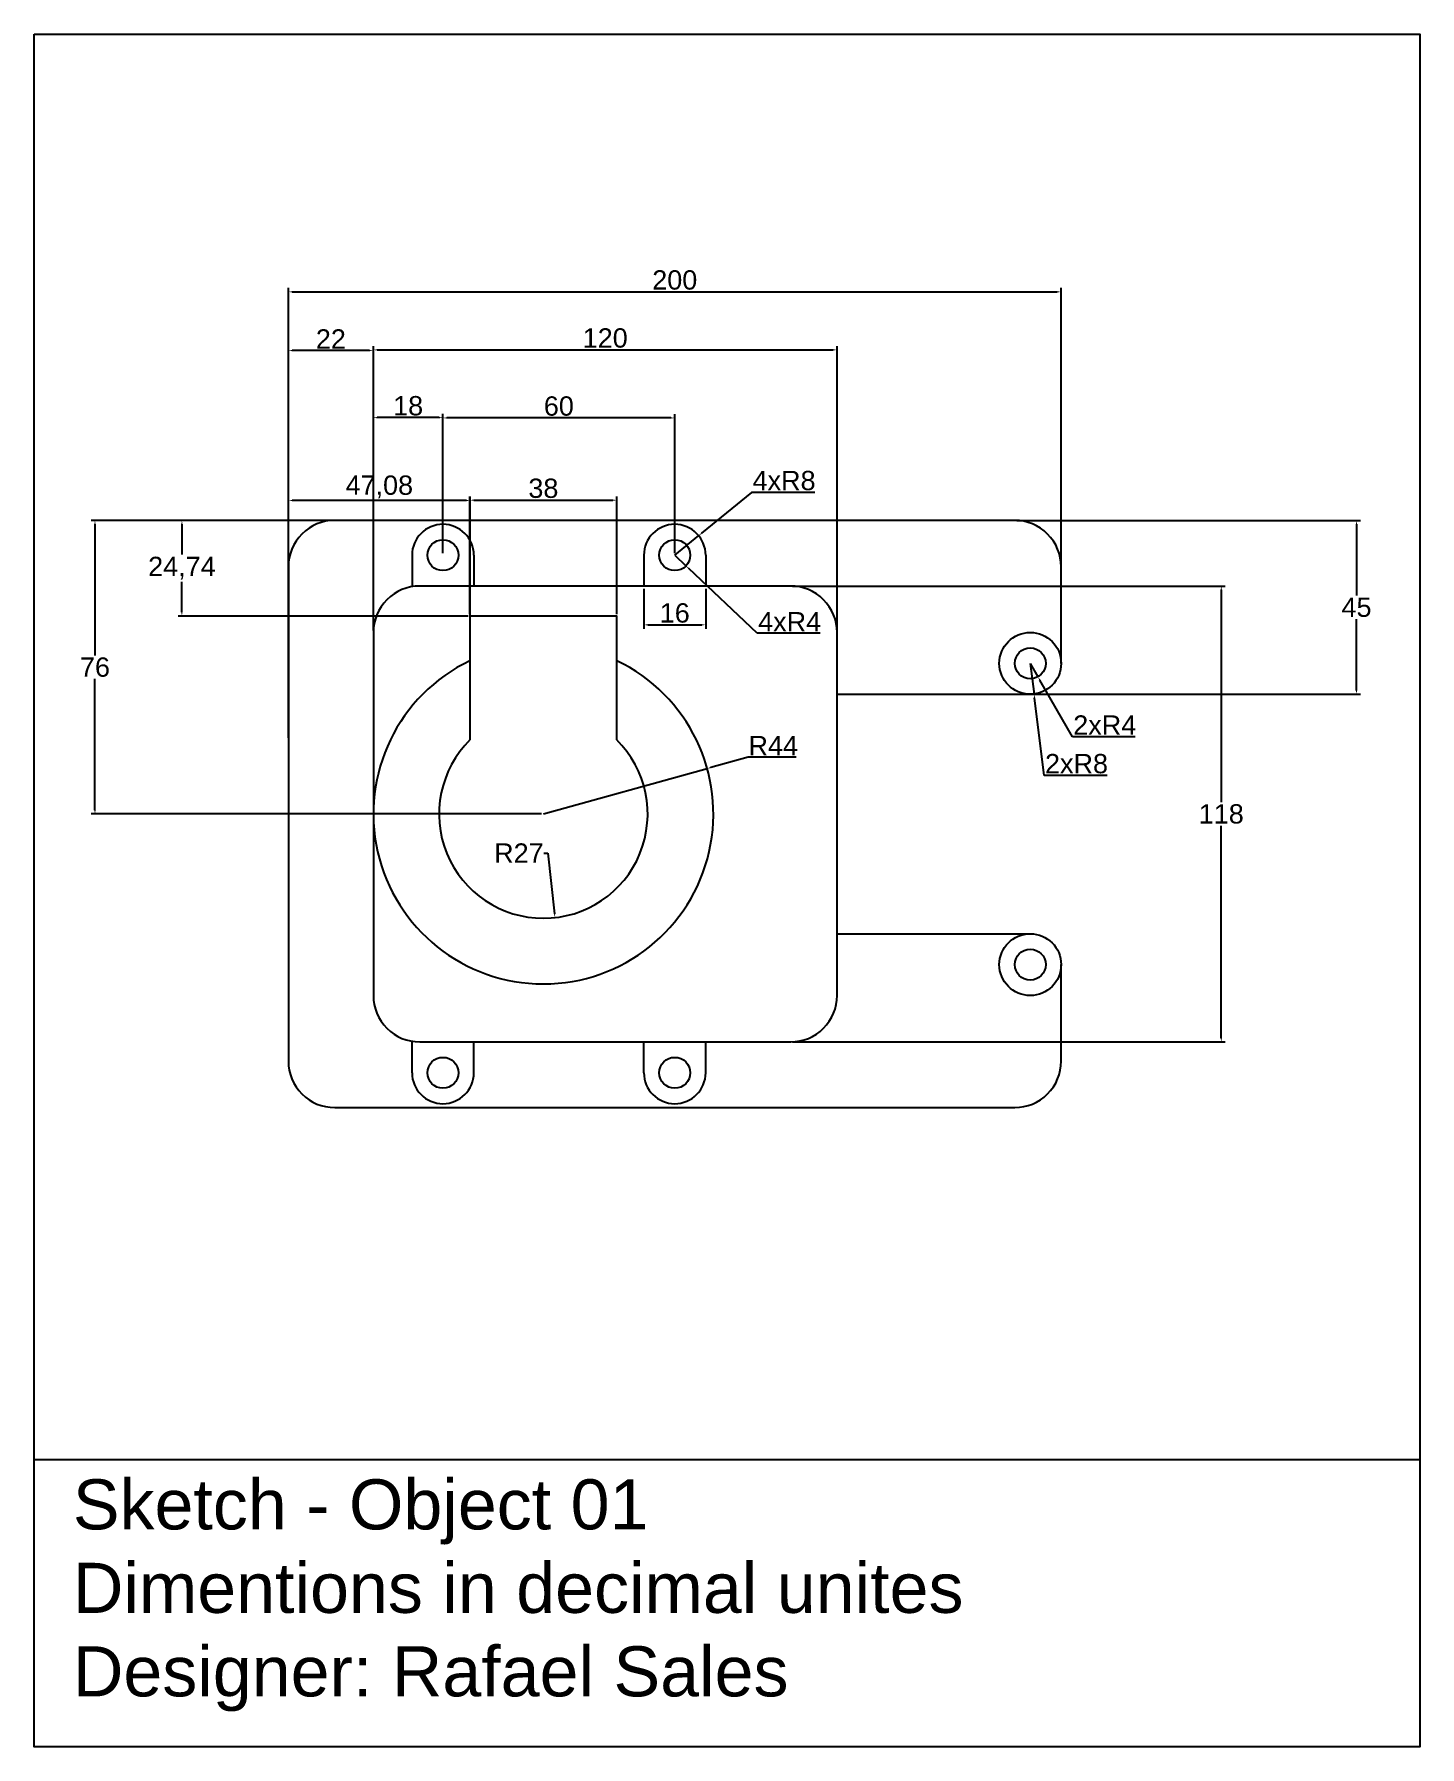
# Model space of a CAD drawing. Header units: millimetres. Extents: x 1251 to 4630, y 3931 to 4390.
# Drawn here: x 1251.5 to 1610.1, y 3946.8 to 4390.1 of the extents above; entities that cross this region are included whole.
import ezdxf

# ---------------------------------------------------------------- set-up
doc = ezdxf.new("R2010")
doc.units = ezdxf.units.MM
doc.layers.add('Dim', color=150, linetype='Continuous')
doc.styles.get("Standard").update_dxf_attribs({"font": 'arial.ttf'})
doc.dimstyles.new('ISO-25', dxfattribs={"dimtxt": 5, "dimasz": 1, "dimexe": 1, "dimexo": 0.5, "dimgap": 0.5, "dimtad": 1, "dimtih": 1, "dimtoh": 1, "dimtxsty": 'Standard', "dimcen": 0, "dimadec": 0, "dimazin": 0, "dimtfac": 1, "dimtmove": 0, "dimatfit": 3, "dimfxl": 1, "dimarcsym": 0})

# ---------------------------------------------------------------- blocks, each defined once
blk = doc.blocks.new('*D113')
at = {"layer": 'Defpoints', "color": 0, "transparency": 16777216}
for p in [(1517.26, 4323.46), (1317.26, 4252.28), (1517.26, 4252.28)]:
    blk.add_point(p, dxfattribs=at)
at = {"layer": 'Dim', "color": 0, "lineweight": -2, "transparency": 16777216}
for p, q in [((1317.26, 4252.78), (1317.26, 4324.46)), ((1318.26, 4323.46), (1516.26, 4323.46)), ((1517.26, 4252.78), (1517.26, 4324.46))]:
    blk.add_line(p, q, dxfattribs=at)
at = {"layer": 'Dim', "color": 0, "transparency": 16777216}
for points in [[(1318.26, 4323.62), (1318.26, 4323.29), (1317.26, 4323.46)], [(1516.26, 4323.62), (1516.26, 4323.29), (1517.26, 4323.46)]]:
    blk.add_solid(points, dxfattribs=at)
at = {"layer": 'Dim', "color": 0, "transparency": 16777216, "insert": (1417.26, 4326.51), "char_height": 5, "attachment_point": 5}
blk.add_mtext('200', dxfattribs=at)
blk = doc.blocks.new('*D114')
at = {"layer": 'Defpoints', "color": 0, "transparency": 16777216}
for p in [(1505.26, 4264.28), (1505.26, 4219.28), (1593.7, 4219.28)]:
    blk.add_point(p, dxfattribs=at)
at = {"layer": 'Dim', "color": 0, "lineweight": -2, "transparency": 16777216}
for p, q in [((1505.76, 4264.28), (1594.7, 4264.28)), ((1593.7, 4263.28), (1593.7, 4244.82)), ((1593.7, 4220.28), (1593.7, 4238.74)), ((1505.76, 4219.28), (1594.7, 4219.28))]:
    blk.add_line(p, q, dxfattribs=at)
at = {"layer": 'Dim', "color": 0, "transparency": 16777216}
for points in [[(1593.54, 4263.28), (1593.87, 4263.28), (1593.7, 4264.28)], [(1593.54, 4220.28), (1593.87, 4220.28), (1593.7, 4219.28)]]:
    blk.add_solid(points, dxfattribs=at)
at = {"layer": 'Dim', "color": 0, "transparency": 16777216, "insert": (1593.7, 4241.78), "char_height": 5, "attachment_point": 5}
blk.add_mtext('45', dxfattribs=at)
blk = doc.blocks.new('*D115')
at = {"layer": 'Defpoints', "color": 0, "transparency": 16777216}
for p in [(1447.26, 4247.28), (1447.26, 4129.28), (1558.7, 4129.28)]:
    blk.add_point(p, dxfattribs=at)
at = {"layer": 'Dim', "color": 0, "lineweight": -2, "transparency": 16777216}
for p, q in [((1447.76, 4247.28), (1559.7, 4247.28)), ((1558.7, 4246.28), (1558.7, 4191.33)), ((1558.7, 4130.28), (1558.7, 4185.23)), ((1447.76, 4129.28), (1559.7, 4129.28))]:
    blk.add_line(p, q, dxfattribs=at)
at = {"layer": 'Dim', "color": 0, "transparency": 16777216}
for points in [[(1558.53, 4246.28), (1558.87, 4246.28), (1558.7, 4247.28)], [(1558.53, 4130.28), (1558.87, 4130.28), (1558.7, 4129.28)]]:
    blk.add_solid(points, dxfattribs=at)
at = {"layer": 'Dim', "color": 0, "transparency": 16777216, "insert": (1558.7, 4188.28), "char_height": 5, "attachment_point": 5}
blk.add_mtext('118', dxfattribs=at)
blk = doc.blocks.new('*D116')
at = {"layer": 'Defpoints', "color": 0, "transparency": 16777216}
for p in [(1317.26, 4308.25), (1317.26, 4235.28), (1339.26, 4235.28)]:
    blk.add_point(p, dxfattribs=at)
at = {"layer": 'Dim', "color": 0, "lineweight": -2, "transparency": 16777216}
for p, q in [((1317.26, 4235.78), (1317.26, 4309.25)), ((1338.26, 4308.25), (1318.26, 4308.25)), ((1339.26, 4235.78), (1339.26, 4309.25))]:
    blk.add_line(p, q, dxfattribs=at)
at = {"layer": 'Dim', "color": 0, "transparency": 16777216}
for points in [[(1318.26, 4308.42), (1318.26, 4308.08), (1317.26, 4308.25)], [(1338.26, 4308.42), (1338.26, 4308.08), (1339.26, 4308.25)]]:
    blk.add_solid(points, dxfattribs=at)
at = {"layer": 'Dim', "color": 0, "transparency": 16777216, "insert": (1328.26, 4311.26), "char_height": 5, "attachment_point": 5}
blk.add_mtext('22', dxfattribs=at)
blk = doc.blocks.new('*D117')
at = {"layer": 'Defpoints', "color": 0, "transparency": 16777216}
for p in [(1459.26, 4308.43), (1339.26, 4235.28), (1459.26, 4235.28)]:
    blk.add_point(p, dxfattribs=at)
at = {"layer": 'Dim', "color": 0, "lineweight": -2, "transparency": 16777216}
for p, q in [((1339.26, 4235.78), (1339.26, 4309.43)), ((1459.26, 4235.78), (1459.26, 4309.43)), ((1340.26, 4308.43), (1458.26, 4308.43))]:
    blk.add_line(p, q, dxfattribs=at)
at = {"layer": 'Dim', "color": 0, "transparency": 16777216}
for points in [[(1340.26, 4308.6), (1340.26, 4308.27), (1339.26, 4308.43)], [(1458.26, 4308.6), (1458.26, 4308.27), (1459.26, 4308.43)]]:
    blk.add_solid(points, dxfattribs=at)
at = {"layer": 'Dim', "color": 0, "transparency": 16777216, "insert": (1399.26, 4311.49), "char_height": 5, "attachment_point": 5}
blk.add_mtext('120', dxfattribs=at)
blk = doc.blocks.new('*D118')
at = {"layer": 'Defpoints', "color": 0, "transparency": 16777216}
for p in [(1402.26, 4269.52), (1364.26, 4239.54), (1402.26, 4239.54)]:
    blk.add_point(p, dxfattribs=at)
at = {"layer": 'Dim', "color": 0, "lineweight": -2, "transparency": 16777216}
for p, q in [((1364.26, 4240.04), (1364.26, 4270.52)), ((1365.26, 4269.52), (1401.26, 4269.52)), ((1402.26, 4240.04), (1402.26, 4270.52))]:
    blk.add_line(p, q, dxfattribs=at)
at = {"layer": 'Dim', "color": 0, "transparency": 16777216}
for points in [[(1365.26, 4269.69), (1365.26, 4269.35), (1364.26, 4269.52)], [(1401.26, 4269.69), (1401.26, 4269.35), (1402.26, 4269.52)]]:
    blk.add_solid(points, dxfattribs=at)
at = {"layer": 'Dim', "color": 0, "transparency": 16777216, "insert": (1383.26, 4272.58), "char_height": 5, "attachment_point": 5}
blk.add_mtext('38', dxfattribs=at)
blk = doc.blocks.new('*D119')
at = {"layer": 'Defpoints', "color": 0, "transparency": 16777216}
for p in [(1339.26, 4290.89), (1339.26, 4255.28), (1357.26, 4255.28)]:
    blk.add_point(p, dxfattribs=at)
at = {"layer": 'Dim', "color": 0, "lineweight": -2, "transparency": 16777216}
for p, q in [((1339.26, 4255.78), (1339.26, 4291.89)), ((1357.26, 4255.78), (1357.26, 4291.89)), ((1356.26, 4290.89), (1340.26, 4290.89))]:
    blk.add_line(p, q, dxfattribs=at)
at = {"layer": 'Dim', "color": 0, "transparency": 16777216}
for points in [[(1340.26, 4291.05), (1340.26, 4290.72), (1339.26, 4290.89)], [(1356.26, 4291.05), (1356.26, 4290.72), (1357.26, 4290.89)]]:
    blk.add_solid(points, dxfattribs=at)
at = {"layer": 'Dim', "color": 0, "transparency": 16777216, "insert": (1348.26, 4293.94), "char_height": 5, "attachment_point": 5}
blk.add_mtext('18', dxfattribs=at)
blk = doc.blocks.new('*D120')
at = {"layer": 'Defpoints', "color": 0, "transparency": 16777216}
for p in [(1357.26, 4290.81), (1357.26, 4255.28), (1417.26, 4255.28)]:
    blk.add_point(p, dxfattribs=at)
at = {"layer": 'Dim', "color": 0, "lineweight": -2, "transparency": 16777216}
for p, q in [((1357.26, 4255.78), (1357.26, 4291.81)), ((1417.26, 4255.78), (1417.26, 4291.81)), ((1416.26, 4290.81), (1358.26, 4290.81))]:
    blk.add_line(p, q, dxfattribs=at)
at = {"layer": 'Dim', "color": 0, "transparency": 16777216}
for points in [[(1358.26, 4290.98), (1358.26, 4290.65), (1357.26, 4290.81)], [(1416.26, 4290.98), (1416.26, 4290.65), (1417.26, 4290.81)]]:
    blk.add_solid(points, dxfattribs=at)
at = {"layer": 'Dim', "color": 0, "transparency": 16777216, "insert": (1387.26, 4293.87), "char_height": 5, "attachment_point": 5}
blk.add_mtext('60', dxfattribs=at)
blk = doc.blocks.new('*D121')
at = {"layer": 'Defpoints', "color": 0, "transparency": 16777216}
for p in [(1409.26, 4247.11), (1425.26, 4247.11), (1425.26, 4237.25)]:
    blk.add_point(p, dxfattribs=at)
at = {"layer": 'Dim', "color": 0, "lineweight": -2, "transparency": 16777216}
for p, q in [((1409.26, 4246.61), (1409.26, 4236.25)), ((1425.26, 4246.61), (1425.26, 4236.25)), ((1410.26, 4237.25), (1424.26, 4237.25))]:
    blk.add_line(p, q, dxfattribs=at)
at = {"layer": 'Dim', "color": 0, "transparency": 16777216}
for points in [[(1410.26, 4237.42), (1410.26, 4237.08), (1409.26, 4237.25)], [(1424.26, 4237.42), (1424.26, 4237.08), (1425.26, 4237.25)]]:
    blk.add_solid(points, dxfattribs=at)
at = {"layer": 'Dim', "color": 0, "transparency": 16777216, "insert": (1417.26, 4240.3), "char_height": 5, "attachment_point": 5}
blk.add_mtext('16', dxfattribs=at)
blk = doc.blocks.new('*D122')
at = {"layer": 'Defpoints', "color": 0, "transparency": 16777216}
for p in [(1417.26, 4255.28), (1420.16, 4252.53)]:
    blk.add_point(p, dxfattribs=at)
at = {"layer": 'Dim', "color": 0, "lineweight": -2, "transparency": 16777216}
for p, q in [((1417.26, 4255.28), (1420.16, 4252.53)), ((1438.55, 4235.06), (1420.89, 4251.84)), ((1454.93, 4235.06), (1438.55, 4235.06))]:
    blk.add_line(p, q, dxfattribs=at)
at = {"layer": 'Dim', "color": 0, "transparency": 16777216}
blk.add_solid([(1421, 4251.96), (1420.77, 4251.72), (1420.16, 4252.53)], dxfattribs=at)
at = {"layer": 'Dim', "color": 0, "transparency": 16777216, "insert": (1446.99, 4238.06), "char_height": 5, "attachment_point": 5}
blk.add_mtext('4xR4', dxfattribs=at)
blk = doc.blocks.new('*D123')
at = {"layer": 'Defpoints', "color": 0, "transparency": 16777216}
for p in [(1423.45, 4260.35), (1417.26, 4255.28)]:
    blk.add_point(p, dxfattribs=at)
at = {"layer": 'Dim', "color": 0, "lineweight": -2, "transparency": 16777216}
for p, q in [((1437.09, 4271.53), (1424.22, 4260.98)), ((1453.51, 4271.53), (1437.09, 4271.53)), ((1417.26, 4255.28), (1423.45, 4260.35))]:
    blk.add_line(p, q, dxfattribs=at)
at = {"layer": 'Dim', "color": 0, "transparency": 16777216}
blk.add_solid([(1424.12, 4261.11), (1424.33, 4260.86), (1423.45, 4260.35)], dxfattribs=at)
at = {"layer": 'Dim', "color": 0, "transparency": 16777216, "insert": (1445.55, 4274.58), "char_height": 5, "attachment_point": 5}
blk.add_mtext('4xR8', dxfattribs=at)
blk = doc.blocks.new('*D124')
at = {"layer": 'Defpoints', "color": 0, "transparency": 16777216}
for p in [(1383.26, 4188.28), (1386.26, 4161.45)]:
    blk.add_point(p, dxfattribs=at)
at = {"layer": 'Dim', "color": 0, "lineweight": -2, "transparency": 16777216}
for p, q in [((1383.39, 4178.17), (1384.39, 4178.17)), ((1384.39, 4178.17), (1386.15, 4162.44))]:
    blk.add_line(p, q, dxfattribs=at)
at = {"layer": 'Dim', "color": 0, "transparency": 16777216}
blk.add_solid([(1386.32, 4162.46), (1385.99, 4162.42), (1386.26, 4161.45)], dxfattribs=at)
at = {"layer": 'Dim', "color": 0, "transparency": 16777216, "insert": (1376.92, 4178.17), "char_height": 5, "attachment_point": 5}
blk.add_mtext('R27', dxfattribs=at)
blk = doc.blocks.new('*D125')
at = {"layer": 'Defpoints', "color": 0, "transparency": 16777216}
for p in [(1425.66, 4200.05), (1383.26, 4188.28)]:
    blk.add_point(p, dxfattribs=at)
at = {"layer": 'Dim', "color": 0, "lineweight": -2, "transparency": 16777216}
for p, q in [((1436.28, 4203), (1426.62, 4200.32)), ((1448.71, 4203), (1436.28, 4203)), ((1383.26, 4188.28), (1425.66, 4200.05))]:
    blk.add_line(p, q, dxfattribs=at)
at = {"layer": 'Dim', "color": 0, "transparency": 16777216}
blk.add_solid([(1426.58, 4200.48), (1426.66, 4200.16), (1425.66, 4200.05)], dxfattribs=at)
at = {"layer": 'Dim', "color": 0, "transparency": 16777216, "insert": (1442.74, 4206), "char_height": 5, "attachment_point": 5}
blk.add_mtext('R44', dxfattribs=at)
blk = doc.blocks.new('*D126')
at = {"layer": 'Defpoints', "color": 0, "transparency": 16777216}
for p in [(1289.71, 4264.28), (1364.26, 4264.28), (1364.26, 4239.54)]:
    blk.add_point(p, dxfattribs=at)
at = {"layer": 'Dim', "color": 0, "lineweight": -2, "transparency": 16777216}
for p, q in [((1363.76, 4264.28), (1288.71, 4264.28)), ((1289.71, 4263.28), (1289.71, 4255.42)), ((1289.71, 4240.54), (1289.71, 4248.41)), ((1363.76, 4239.54), (1288.71, 4239.54))]:
    blk.add_line(p, q, dxfattribs=at)
at = {"layer": 'Dim', "color": 0, "transparency": 16777216}
for points in [[(1289.54, 4263.28), (1289.87, 4263.28), (1289.71, 4264.28)], [(1289.54, 4240.54), (1289.87, 4240.54), (1289.71, 4239.54)]]:
    blk.add_solid(points, dxfattribs=at)
at = {"layer": 'Dim', "color": 0, "transparency": 16777216, "insert": (1289.71, 4251.91), "char_height": 5, "attachment_point": 5}
blk.add_mtext('24,74', dxfattribs=at)
blk = doc.blocks.new('*D127')
at = {"layer": 'Defpoints', "color": 0, "transparency": 16777216}
for p in [(1267.21, 4264.28), (1383.26, 4264.28), (1383.26, 4188.28)]:
    blk.add_point(p, dxfattribs=at)
at = {"layer": 'Dim', "color": 0, "lineweight": -2, "transparency": 16777216}
for p, q in [((1382.76, 4264.28), (1266.21, 4264.28)), ((1267.21, 4263.28), (1267.21, 4229.33)), ((1267.21, 4189.28), (1267.21, 4223.23)), ((1382.76, 4188.28), (1266.21, 4188.28))]:
    blk.add_line(p, q, dxfattribs=at)
at = {"layer": 'Dim', "color": 0, "transparency": 16777216}
for points in [[(1267.04, 4263.28), (1267.38, 4263.28), (1267.21, 4264.28)], [(1267.04, 4189.28), (1267.38, 4189.28), (1267.21, 4188.28)]]:
    blk.add_solid(points, dxfattribs=at)
at = {"layer": 'Dim', "color": 0, "transparency": 16777216, "insert": (1267.21, 4226.28), "char_height": 5, "attachment_point": 5}
blk.add_mtext('76', dxfattribs=at)
blk = doc.blocks.new('*D128')
at = {"layer": 'Defpoints', "color": 0, "transparency": 16777216}
for p in [(1317.26, 4269.45), (1317.26, 4207.54), (1364.34, 4207.54)]:
    blk.add_point(p, dxfattribs=at)
at = {"layer": 'Dim', "color": 0, "lineweight": -2, "transparency": 16777216}
for p, q in [((1317.26, 4208.04), (1317.26, 4270.45)), ((1364.34, 4208.04), (1364.34, 4270.45)), ((1363.34, 4269.45), (1318.26, 4269.45))]:
    blk.add_line(p, q, dxfattribs=at)
at = {"layer": 'Dim', "color": 0, "transparency": 16777216}
for points in [[(1318.26, 4269.61), (1318.26, 4269.28), (1317.26, 4269.45)], [(1363.34, 4269.61), (1363.34, 4269.28), (1364.34, 4269.45)]]:
    blk.add_solid(points, dxfattribs=at)
at = {"layer": 'Dim', "color": 0, "transparency": 16777216, "insert": (1340.8, 4272.95), "char_height": 5, "attachment_point": 5}
blk.add_mtext('47,08', dxfattribs=at)
blk = doc.blocks.new('*D129')
at = {"layer": 'Defpoints', "color": 0, "transparency": 16777216}
for p in [(1509.26, 4227.28), (1511.25, 4223.81)]:
    blk.add_point(p, dxfattribs=at)
at = {"layer": 'Dim', "color": 0, "lineweight": -2, "transparency": 16777216}
for p, q in [((1509.26, 4227.28), (1511.25, 4223.81)), ((1520.16, 4208.3), (1511.75, 4222.95)), ((1536.43, 4208.3), (1520.16, 4208.3))]:
    blk.add_line(p, q, dxfattribs=at)
at = {"layer": 'Dim', "color": 0, "transparency": 16777216}
blk.add_solid([(1511.89, 4223.03), (1511.61, 4222.86), (1511.25, 4223.81)], dxfattribs=at)
at = {"layer": 'Dim', "color": 0, "transparency": 16777216, "insert": (1528.54, 4211.31), "char_height": 5, "attachment_point": 5}
blk.add_mtext('2xR4', dxfattribs=at)
blk = doc.blocks.new('*D130')
at = {"layer": 'Defpoints', "color": 0, "transparency": 16777216}
for p in [(1509.26, 4227.28), (1510.24, 4219.34)]:
    blk.add_point(p, dxfattribs=at)
at = {"layer": 'Dim', "color": 0, "lineweight": -2, "transparency": 16777216}
for p, q in [((1509.26, 4227.28), (1510.24, 4219.34)), ((1512.83, 4198.23), (1510.36, 4218.35)), ((1529.13, 4198.23), (1512.83, 4198.23))]:
    blk.add_line(p, q, dxfattribs=at)
at = {"layer": 'Dim', "color": 0, "transparency": 16777216}
blk.add_solid([(1510.52, 4218.37), (1510.19, 4218.33), (1510.24, 4219.34)], dxfattribs=at)
at = {"layer": 'Dim', "color": 0, "transparency": 16777216, "insert": (1521.23, 4201.29), "char_height": 5, "attachment_point": 5}
blk.add_mtext('2xR8', dxfattribs=at)

msp = doc.modelspace()

# ---------------------------------------------------------------- linework, layer by layer
for p, q in [((1349.26, 4255.282), (1349.26, 4247.114)), ((1365.26, 4255.282), (1365.26, 4247.282)), ((1409.26, 4255.282), (1409.26, 4247.114)), ((1425.26, 4255.282), (1425.26, 4247.282)), ((1459.26, 4219.282), (1509.26, 4219.282)), ((1459.26, 4157.282), (1509.26, 4157.282)), ((1349.26, 4121.282), (1349.26, 4129.45)), ((1365.26, 4121.282), (1365.26, 4129.282)), ((1409.26, 4121.282), (1409.26, 4129.282)), ((1425.26, 4121.282), (1425.26, 4129.282)), ((1251.498, 4021.194), (1610.062, 4021.194))]:
    msp.add_line(p, q)
msp.add_lwpolyline([(1251.498, 4390.15), (1610.062, 4390.15), (1610.062, 3946.799), (1251.498, 3946.799)], close=True)
msp.add_lwpolyline([(1517.26, 4227.282), (1517.26, 4252.282, 0.4142136), (1505.26, 4264.282), (1329.26, 4264.282, 0.4142136), (1317.26, 4252.282), (1317.26, 4124.282, 0.4142136), (1329.26, 4112.282), (1505.26, 4112.282, 0.4142136), (1517.26, 4124.282), (1517.26, 4149.282)], format="xyb")
msp.add_lwpolyline([(1351.26, 4129.282), (1447.26, 4129.282, 0.4142136), (1459.26, 4141.282), (1459.26, 4235.282, 0.4142136), (1447.26, 4247.282), (1351.26, 4247.282, 0.4142136), (1339.26, 4235.282), (1339.26, 4141.282, 0.4142136)], format="xyb", close=True)
msp.add_lwpolyline([(1402.184, 4207.54), (1402.26, 4207.54), (1402.26, 4239.54), (1364.26, 4239.54), (1364.26, 4207.54), (1364.336, 4207.54)])
for centre, radius in [((1357.26, 4255.282), 4), ((1417.26, 4255.282), 4), ((1509.26, 4227.282), 8), ((1509.26, 4227.282), 4), ((1509.26, 4149.282), 8), ((1509.26, 4149.282), 4), ((1357.26, 4121.282), 4), ((1417.26, 4121.282), 4)]:
    msp.add_circle(centre, radius)
for centre, radius, start, end in [((1357.26, 4255.282), 8, 0, 180), ((1417.26, 4255.282), 8, 0, 180), ((1383.26, 4188.282), 44, 115.583, 64.417), ((1383.26, 4188.282), 27, 134.49953, 45.50047), ((1357.26, 4121.282), 8, 180, 0), ((1417.26, 4121.282), 8, 180, 0)]:
    msp.add_arc(centre, radius, start, end)

# ---------------------------------------------------------------- texts
at = {"layer": 'Dim', "insert": (1261.486, 4016.031), "char_height": 12.96476, "attachment_point": 1}
msp.add_mtext_dynamic_manual_height_columns('Sketch - Object 01\\PDimentions in decimal unites\\PDesigner: Rafael Sales', width=338.03939, gutter_width=40.515, heights=[66.601], dxfattribs=at)

# ---------------------------------------------------------------- dimensions: what is measured, and where the dimension line sits
at = {"layer": 'Dim'}
for base, p1, p2, picture, middle in [((1517.26, 4323.457), (1317.26, 4252.282), (1517.26, 4252.282), '*D113', (1417.26, 4323.457)), ((1317.26, 4308.249), (1339.26, 4235.282), (1317.26, 4235.282), '*D116', (1328.26, 4308.249)), ((1459.26, 4308.435), (1339.26, 4235.282), (1459.26, 4235.282), '*D117', (1399.26, 4308.435)), ((1339.26, 4290.888), (1357.26, 4255.282), (1339.26, 4255.282), '*D119', (1348.26, 4290.888)), ((1357.26, 4290.815), (1417.26, 4255.282), (1357.26, 4255.282), '*D120', (1387.26, 4290.815)), ((1402.26, 4269.521), (1364.26, 4239.54), (1402.26, 4239.54), '*D118', (1383.26, 4269.521))]:
    dim = msp.add_linear_dim(base=base, p1=p1, p2=p2, dimstyle='ISO-25', dxfattribs=at)
    dim.commit()
    dim.dimension.update_dxf_attribs({"geometry": picture, "text_midpoint": middle, "dimtype": 160})
for base, p1, p2, picture, middle in [((1317.26, 4269.446), (1364.336, 4207.54), (1317.26, 4207.54), '*D128', (1340.798, 4272.951)), ((1425.26, 4237.251), (1409.26, 4247.114), (1425.26, 4247.114), '*D121', (1417.26, 4240.304))]:
    dim = msp.add_linear_dim(base=base, p1=p1, p2=p2, dimstyle='ISO-25', dxfattribs=at)
    dim.commit()
    dim.dimension.update_dxf_attribs({"geometry": picture, "text_midpoint": middle})
for center, mpoint, text, picture, middle in [((1417.26, 4255.282), (1423.449, 4260.351), '4x<>', '*D123', (1445.55, 4271.526)), ((1417.26, 4255.282), (1420.161, 4252.528), '4x<>', '*D122', (1446.994, 4235.063)), ((1509.26, 4227.282), (1511.252, 4223.813), '2x<>', '*D129', (1528.544, 4208.298)), ((1509.26, 4227.282), (1510.236, 4219.342), '2x<>', '*D130', (1521.228, 4198.234))]:
    dim = msp.add_radius_dim(center=center, mpoint=mpoint, text=text, dimstyle='ISO-25', dxfattribs=at)
    dim.commit()
    dim.dimension.update_dxf_attribs({"geometry": picture, "text_midpoint": middle, "dimtype": 164})
for base, p1, p2, picture, middle in [((1267.211, 4264.282), (1383.26, 4188.282), (1383.26, 4264.282), '*D127', (1267.211, 4226.282)), ((1289.708, 4264.282), (1364.26, 4239.54), (1364.26, 4264.282), '*D126', (1289.708, 4251.911)), ((1593.704, 4219.282), (1505.26, 4264.282), (1505.26, 4219.282), '*D114', (1593.704, 4241.782)), ((1558.699, 4129.282), (1447.26, 4247.282), (1447.26, 4129.282), '*D115', (1558.699, 4188.282))]:
    dim = msp.add_linear_dim(base=base, p1=p1, p2=p2, angle=90, dimstyle='ISO-25', dxfattribs=at)
    dim.commit()
    dim.dimension.update_dxf_attribs({"geometry": picture, "text_midpoint": middle})
for mpoint, picture, middle in [((1425.656, 4200.053), '*D125', (1442.745, 4203.003)), ((1386.263, 4161.449), '*D124', (1376.918, 4178.173))]:
    dim = msp.add_radius_dim(center=(1383.26, 4188.282), mpoint=mpoint, dimstyle='ISO-25', dxfattribs=at)
    dim.commit()
    dim.dimension.update_dxf_attribs({"geometry": picture, "text_midpoint": middle, "dimtype": 164})

doc.saveas('drawing.dxf')
